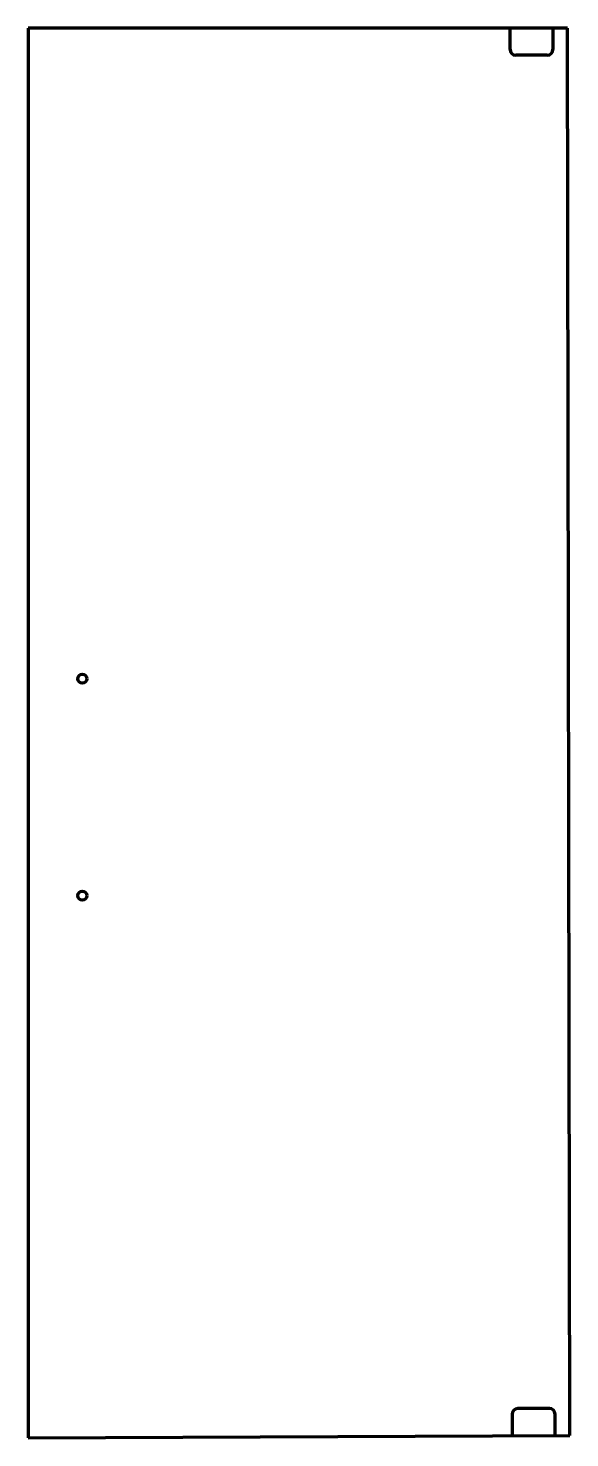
# Model space of a CAD drawing. Header units: inches. Extents: x 0 to 30, y 0 to 78.
import ezdxf

# ---------------------------------------------------------------- set-up
doc = ezdxf.new("R2010")
doc.units = ezdxf.units.IN
doc.header["$MEASUREMENT"] = 0
doc.layers.add('1', color=7, linetype='Continuous')

msp = doc.modelspace()

# ---------------------------------------------------------------- linework, layer by layer
at = {"color": 7, "lineweight": 90}
for p, q in [((0, 78), (0, 0)), ((29.875, 78), (0, 78)), ((30, 0.125), (29.875, 78)), ((0, 0), (30, 0.125))]:
    msp.add_line(p, q, dxfattribs=at)
at = {"layer": '1', "color": 1, "lineweight": 90}
for p, q in [((26.688, 76.812), (26.688, 78)), ((29.062, 78), (29.062, 76.812)), ((28.75, 76.5), (27, 76.5)), ((28.869, 1.62), (27.119, 1.613)), ((26.808, 1.299), (26.813, 0.112)), ((29.187, 0.122), (29.183, 1.309))]:
    msp.add_line(p, q, dxfattribs=at)
for centre in [(3, 42), (3, 30)]:
    msp.add_circle(centre, 0.25, dxfattribs=at)
for centre, radius, start, end in [((27, 76.812), 0.312, 180, 270), ((28.75, 76.812), 0.312, 270, 360), ((27.12, 1.301), 0.312, 90.23873, 180.23873), ((28.87, 1.308), 0.313, 0.23873, 90.23873)]:
    msp.add_arc(centre, radius, start, end, dxfattribs=at)

doc.saveas('drawing.dxf')
